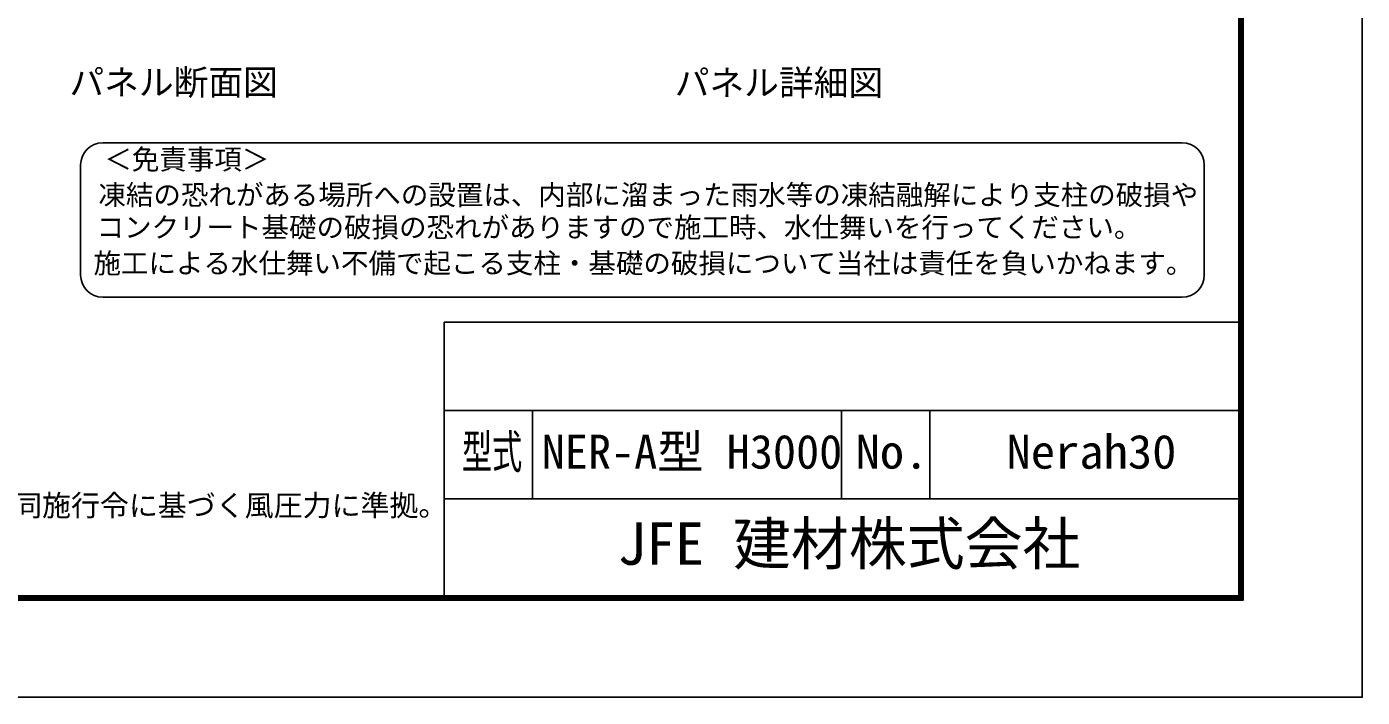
# Model space of a CAD drawing. Units: millimetres, scale not verified. Extents: x -4200 to 4200, y -2970 to 2970.
# Drawn here: x 1174 to 4200, y -2970 to -1450 of the extents above; entities that cross this region are included whole.
import ezdxf
from ezdxf.enums import TextEntityAlignment as Align

# ---------------------------------------------------------------- set-up
doc = ezdxf.new("R2010")
doc.units = ezdxf.units.MM
doc.header["$LTSCALE"] = 10
doc.layers.add('0-0_D-TTL-TXT', color=7, linetype='Continuous', lineweight=25)
doc.layers.add('0-E_D-TTL', color=7, linetype='Continuous', lineweight=25)
doc.styles.add('ＭＳ ゴシック', font='')
doc.styles.get('ＭＳ ゴシック').set_extended_font_data('MS Gothic')

msp = doc.modelspace()

# ---------------------------------------------------------------- linework, layer by layer
at = {"layer": '0-0_D-TTL-TXT', "color": 2}
for p, q in [((3791.89, -1713.03), (1346.34, -1713.03)), ((1296.34, -1763.03), (1296.34, -2013.03)), ((3841.89, -2013.03), (3841.89, -1763.03)), ((1346.34, -2063.03), (3791.89, -2063.03))]:
    msp.add_line(p, q, dxfattribs=at)
for centre, start, end in [((1346.34, -1763.03), 90, 180), ((3791.89, -1763.03), 0, 90), ((1346.34, -2013.03), 180, 270), ((3791.89, -2013.03), 270, 0)]:
    msp.add_arc(centre, 50, start, end, dxfattribs=at)
at = {"layer": '0-E_D-TTL'}
for p, q in [((2120, -2120), (2120, -2740)), ((2120, -2120), (3920, -2120)), ((2120, -2320), (3920, -2320)), ((2320, -2320), (2320, -2520)), ((3020, -2320), (3020, -2520)), ((3220, -2320), (3220, -2520)), ((2120, -2520), (3920, -2520))]:
    msp.add_line(p, q, dxfattribs=at)
at = {"layer": '0-E_D-TTL', "color": 2}
msp.add_lwpolyline([(-4200, 2970), (4200, 2970), (4200, -2970), (-4200, -2970)], close=True, dxfattribs=at)
at = {"layer": '0-E_D-TTL'}
for points in [[(-3930, 2750), (3930, 2750), (3930, -2750), (-3930, -2750)], [(-3927.5, 2747.5), (3927.5, 2747.5), (3927.5, -2747.5), (-3927.5, -2747.5)], [(-3925, 2745), (3925, 2745), (3925, -2745), (-3925, -2745)], [(-3922.5, 2742.5), (3922.5, 2742.5), (3922.5, -2742.5), (-3922.5, -2742.5)], [(-3920, 2740), (3920, 2740), (3920, -2740), (-3920, -2740)]]:
    msp.add_lwpolyline(points, close=True, dxfattribs=at)

# ---------------------------------------------------------------- texts
at = {"layer": '0-0_D-TTL-TXT', "style": 'ＭＳ ゴシック'}
for s, height, p in [('パネル断面図', 57.7, (1270.86, -1622.07)), ('パネル詳細図', 57.7, (2642.22, -1622.98)), ('＜免責事項＞ \u3000\u3000', 45.67, (1350.05, -1787.21)), ('凍結の恐れがある場所への設置は、内部に溜まった雨水等の凍結融解により支柱の破損や', 45.67, (1336.52, -1867.7)), ('コンクリート基礎の破損の恐れがありますので施工時、水仕舞いを行ってください。', 45.67, (1332.41, -1941.12)), ('施工による水仕舞い不備で起こる支柱・基礎の破損について当社は責任を負いかねます。 ', 45.67, (1325.42, -2022.62)), ('NER-A型 H3000', 76.97, (2340.93, -2474.8)), ('（設計条件）風荷重：昭和57年改正 建築基準法・同施行令に基づく風圧力に準拠。', 48.09, (-332.45, -2573.6)), ('JFE 建材株式会社', 96.21, (2512.38, -2698.5))]:
    msp.add_text(s, height=height, dxfattribs=at).set_placement(p, align=Align.BOTTOM_LEFT)
for s, height, width, p in [('型式', 76.97, 0.65, (2160.27, -2474.8)), ('No.', 76.98, 1.05, (3052, -2474.8)), ('Nerah30', 76.98, 1.05, (3394, -2474.8))]:
    msp.add_text(s, height=height, dxfattribs=dict(at, width=width)).set_placement(p, align=Align.BOTTOM_LEFT)

doc.saveas('drawing.dxf')
